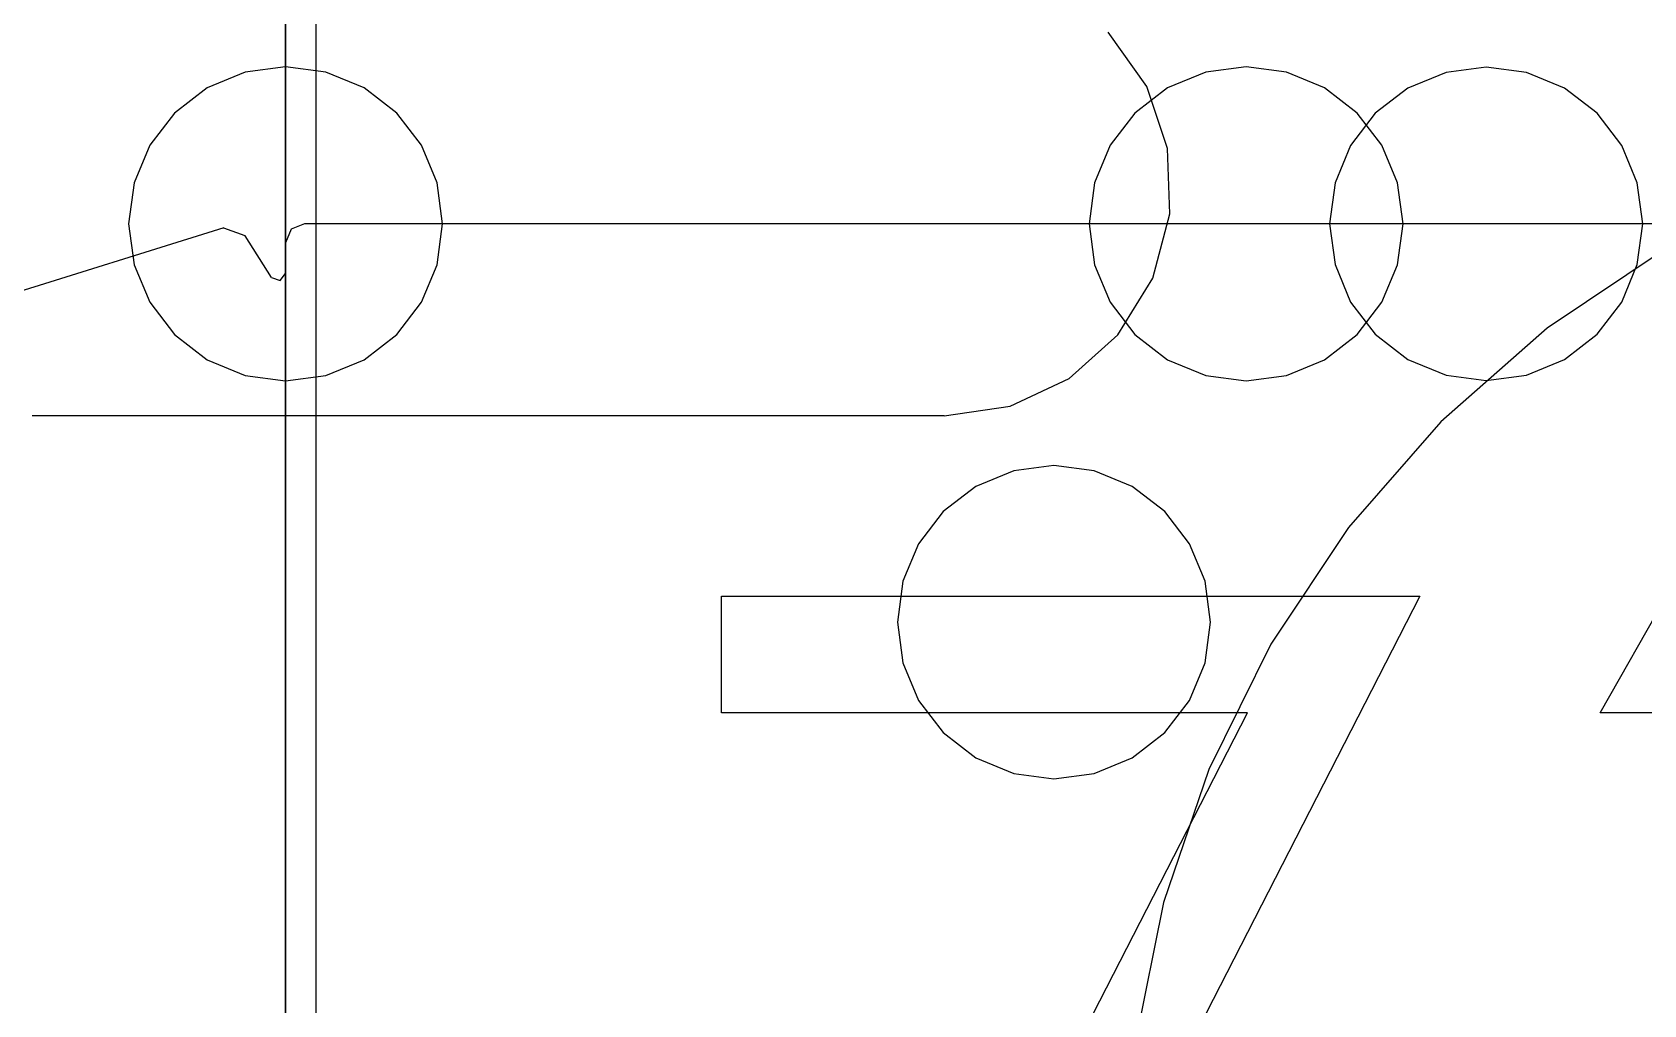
# Model space of a CAD drawing. Extents: x -257 to 298, y -311 to 343.
# Drawn here: x -30.67 to -7.94, y 27.22 to 40.94 of the extents above; entities that cross this region are included whole.
import ezdxf

# ---------------------------------------------------------------- set-up
doc = ezdxf.new("R2010")
doc.units = 0

msp = doc.modelspace()

# ---------------------------------------------------------------- linework, layer by layer
for p, q in [((-26.6666, 51.3563), (-26.6666, -1.978)), ((-26.6666, 51.3563), (-26.6666, -1.978)), ((-10.726852, 40.369946), (-11.26399, 40.148084)), ((-10.726852, 40.369946), (-11.26399, 40.148084)), ((-10.15999, 40.4439), (-10.726852, 40.369946)), ((-10.15999, 40.4439), (-10.726852, 40.369946)), ((-9.593128, 40.369946), (-10.15999, 40.4439)), ((-9.593128, 40.369946), (-10.15999, 40.4439)), ((-9.05599, 40.148084), (-9.593128, 40.369946)), ((-9.05599, 40.148084), (-9.593128, 40.369946)), ((-11.26399, 40.148084), (-11.724697, 39.79384)), ((-11.26399, 40.148084), (-11.724697, 39.79384)), ((-8.595283, 39.79384), (-9.05599, 40.148084)), ((-8.595283, 39.79384), (-9.05599, 40.148084)), ((-11.724697, 39.79384), (-12.072174, 39.3399)), ((-11.724697, 39.79384), (-12.072174, 39.3399)), ((-8.247806, 39.3399), (-8.595283, 39.79384)), ((-8.247806, 39.3399), (-8.595283, 39.79384)), ((-12.072174, 39.3399), (-12.291559, 38.812006)), ((-12.072174, 39.3399), (-12.291559, 38.812006)), ((-8.028421, 38.812006), (-8.247806, 39.3399)), ((-8.028421, 38.812006), (-8.247806, 39.3399)), ((-12.291559, 38.812006), (-12.36799, 38.2359)), ((-12.291559, 38.812006), (-12.36799, 38.2359)), ((-7.95199, 38.2359), (-8.028421, 38.812006)), ((-7.95199, 38.2359), (-8.028421, 38.812006)), ((-12.36799, 38.2359), (-12.291559, 37.659794)), ((-12.36799, 38.2359), (-12.291559, 37.659794)), ((-8.028421, 37.659794), (-7.95199, 38.2359)), ((-8.028421, 37.659794), (-7.95199, 38.2359)), ((-7.95199, 38.2359), (-7.95199, 38.2359)), ((-7.95199, 38.2359), (-7.95199, 38.2359)), ((-12.291559, 37.659794), (-12.072174, 37.1319)), ((-12.291559, 37.659794), (-12.072174, 37.1319)), ((-8.247806, 37.1319), (-8.028421, 37.659794)), ((-8.247806, 37.1319), (-8.028421, 37.659794)), ((-12.072174, 37.1319), (-11.724697, 36.67796)), ((-12.072174, 37.1319), (-11.724697, 36.67796)), ((-8.595283, 36.67796), (-8.247806, 37.1319)), ((-8.595283, 36.67796), (-8.247806, 37.1319)), ((-11.724697, 36.67796), (-11.26399, 36.323716)), ((-11.724697, 36.67796), (-11.26399, 36.323716)), ((-9.05599, 36.323716), (-8.595283, 36.67796)), ((-9.05599, 36.323716), (-8.595283, 36.67796)), ((-11.26399, 36.323716), (-10.726852, 36.101854)), ((-11.26399, 36.323716), (-10.726852, 36.101854)), ((-9.593128, 36.101854), (-9.05599, 36.323716)), ((-9.593128, 36.101854), (-9.05599, 36.323716)), ((-10.726852, 36.101854), (-10.15999, 36.0279)), ((-10.726852, 36.101854), (-10.15999, 36.0279)), ((-10.15999, 36.0279), (-9.593128, 36.101854)), ((-10.15999, 36.0279), (-9.593128, 36.101854))]:
    msp.add_line(p, q)
at = {"layer": 'Layer 1'}
for p, q in [((-27.0933, -68.1111), (-27.0933, 119.364)), ((-27.0933, -68.1111), (-27.0933, 119.364)), ((-27.0933, -68.1111), (-27.0933, 119.364)), ((-27.0933, -68.1111), (-27.0933, 119.364)), ((-27.0933, -68.1111), (-27.0933, 119.364)), ((-27.0933, -68.1111), (-27.0933, 119.364)), ((-27.0933, -68.1111), (-27.0933, 119.364)), ((-27.0933, -68.1111), (-27.0933, 119.364)), ((-27.0933, -68.1111), (-27.0933, 119.364)), ((-27.0933, -68.1111), (-27.0933, 119.364)), ((-27.0933, 70.8759), (-27.0933, -21.4965)), ((-27.0933, 48.5821), (-27.0933, 0.796246)), ((-27.0933, 48.5821), (-27.0933, 0.796246)), ((-27.0933, 48.5821), (-27.0933, 0.796246)), ((-27.0933, 48.5821), (-27.0933, 0.796246)), ((-27.0933, 48.5821), (-27.0933, 0.796246)), ((-14.947753, 40.169377), (-15.48986, 40.93654)), ((-14.947753, 40.169377), (-15.48986, 40.93654)), ((-14.947753, 40.169377), (-15.48986, 40.93654)), ((-14.947753, 40.169377), (-15.48986, 40.93654)), ((-14.947753, 40.169377), (-15.48986, 40.93654)), ((-14.947753, 40.169377), (-15.48986, 40.93654)), ((-14.947753, 40.169377), (-15.48986, 40.93654)), ((-27.66156, 40.375098), (-28.199995, 40.1527)), ((-27.66156, 40.375098), (-28.199995, 40.1527)), ((-27.66156, 40.375098), (-28.199995, 40.1527)), ((-27.09333, 40.44923), (-27.66156, 40.375098)), ((-27.09333, 40.44923), (-27.66156, 40.375098)), ((-27.09333, 40.44923), (-27.66156, 40.375098)), ((-26.5251, 40.375098), (-27.09333, 40.44923)), ((-26.5251, 40.375098), (-27.09333, 40.44923)), ((-26.5251, 40.375098), (-27.09333, 40.44923)), ((-25.986665, 40.1527), (-26.5251, 40.375098)), ((-25.986665, 40.1527), (-26.5251, 40.375098)), ((-25.986665, 40.1527), (-26.5251, 40.375098)), ((-14.11486, 40.375098), (-14.653295, 40.1527)), ((-14.11486, 40.375098), (-14.653295, 40.1527)), ((-14.11486, 40.375098), (-14.653295, 40.1527)), ((-13.54663, 40.44923), (-14.11486, 40.375098)), ((-13.54663, 40.44923), (-14.11486, 40.375098)), ((-13.54663, 40.44923), (-14.11486, 40.375098)), ((-12.9784, 40.375098), (-13.54663, 40.44923)), ((-12.9784, 40.375098), (-13.54663, 40.44923)), ((-12.9784, 40.375098), (-13.54663, 40.44923)), ((-12.439965, 40.1527), (-12.9784, 40.375098)), ((-12.439965, 40.1527), (-12.9784, 40.375098)), ((-12.439965, 40.1527), (-12.9784, 40.375098)), ((-28.199995, 40.1527), (-28.661814, 39.797601)), ((-28.199995, 40.1527), (-28.661814, 39.797601)), ((-28.199995, 40.1527), (-28.661814, 39.797601)), ((-25.524846, 39.797601), (-25.986665, 40.1527)), ((-25.524846, 39.797601), (-25.986665, 40.1527)), ((-25.524846, 39.797601), (-25.986665, 40.1527)), ((-14.653295, 40.1527), (-15.115114, 39.797601)), ((-14.653295, 40.1527), (-15.115114, 39.797601)), ((-14.653295, 40.1527), (-15.115114, 39.797601)), ((-14.655354, 39.296491), (-14.947753, 40.169377)), ((-14.655354, 39.296491), (-14.947753, 40.169377)), ((-14.655354, 39.296491), (-14.947753, 40.169377)), ((-14.655354, 39.296491), (-14.947753, 40.169377)), ((-14.655354, 39.296491), (-14.947753, 40.169377)), ((-14.655354, 39.296491), (-14.947753, 40.169377)), ((-14.655354, 39.296491), (-14.947753, 40.169377)), ((-11.978146, 39.797601), (-12.439965, 40.1527)), ((-11.978146, 39.797601), (-12.439965, 40.1527)), ((-11.978146, 39.797601), (-12.439965, 40.1527)), ((-28.661814, 39.797601), (-29.01013, 39.342565)), ((-28.661814, 39.797601), (-29.01013, 39.342565)), ((-28.661814, 39.797601), (-29.01013, 39.342565)), ((-25.17653, 39.342565), (-25.524846, 39.797601)), ((-25.17653, 39.342565), (-25.524846, 39.797601)), ((-25.17653, 39.342565), (-25.524846, 39.797601)), ((-15.115114, 39.797601), (-15.46343, 39.342565)), ((-15.115114, 39.797601), (-15.46343, 39.342565)), ((-15.115114, 39.797601), (-15.46343, 39.342565)), ((-11.62983, 39.342565), (-11.978146, 39.797601)), ((-11.62983, 39.342565), (-11.978146, 39.797601)), ((-11.62983, 39.342565), (-11.978146, 39.797601)), ((-29.01013, 39.342565), (-29.230045, 38.813397)), ((-29.01013, 39.342565), (-29.230045, 38.813397)), ((-29.01013, 39.342565), (-29.230045, 38.813397)), ((-24.956615, 38.813397), (-25.17653, 39.342565)), ((-24.956615, 38.813397), (-25.17653, 39.342565)), ((-24.956615, 38.813397), (-25.17653, 39.342565)), ((-15.46343, 39.342565), (-15.683345, 38.813397)), ((-15.46343, 39.342565), (-15.683345, 38.813397)), ((-15.46343, 39.342565), (-15.683345, 38.813397)), ((-11.409915, 38.813397), (-11.62983, 39.342565)), ((-11.409915, 38.813397), (-11.62983, 39.342565)), ((-11.409915, 38.813397), (-11.62983, 39.342565)), ((-14.62327, 38.376492), (-14.655354, 39.296491)), ((-14.62327, 38.376492), (-14.655354, 39.296491)), ((-14.62327, 38.376492), (-14.655354, 39.296491)), ((-14.62327, 38.376492), (-14.655354, 39.296491)), ((-14.62327, 38.376492), (-14.655354, 39.296491)), ((-14.62327, 38.376492), (-14.655354, 39.296491)), ((-14.62327, 38.376492), (-14.655354, 39.296491)), ((-29.230045, 38.813397), (-29.30666, 38.2359)), ((-29.230045, 38.813397), (-29.30666, 38.2359)), ((-29.230045, 38.813397), (-29.30666, 38.2359)), ((-24.88, 38.2359), (-24.956615, 38.813397)), ((-24.88, 38.2359), (-24.956615, 38.813397)), ((-24.88, 38.2359), (-24.956615, 38.813397)), ((-15.683345, 38.813397), (-15.75996, 38.2359)), ((-15.683345, 38.813397), (-15.75996, 38.2359)), ((-15.683345, 38.813397), (-15.75996, 38.2359)), ((-11.3333, 38.2359), (-11.409915, 38.813397)), ((-11.3333, 38.2359), (-11.409915, 38.813397)), ((-11.3333, 38.2359), (-11.409915, 38.813397)), ((-29.30666, 38.2359), (-29.230045, 37.658403)), ((-29.30666, 38.2359), (-29.230045, 37.658403)), ((-29.30666, 38.2359), (-29.230045, 37.658403)), ((-26.8266, 38.2359), (-27.015195, 38.157795)), ((-26.8266, 38.2359), (-27.015195, 38.157795)), ((-26.8266, 38.2359), (-27.015195, 38.157795)), ((-26.8266, 38.2359), (-27.015195, 38.157795)), ((-26.8266, 38.2359), (-27.015195, 38.157795)), ((-26.8266, 38.2359), (-27.015195, 38.157795)), ((-26.8266, 38.2359), (-27.015195, 38.157795)), ((-26.8266, 38.2359), (-27.015195, 38.157795)), ((-26.8266, 38.2359), (-27.015195, 38.157795)), ((-26.8266, 38.2359), (-27.015195, 38.157795)), ((-0.698141, 38.2358), (-26.8266, 38.2358)), ((-0.698141, 38.2358), (-26.8266, 38.2358)), ((-0.698141, 38.2358), (-26.8266, 38.2358)), ((-0.698141, 38.2358), (-26.8266, 38.2358)), ((-0.698141, 38.2358), (-26.8266, 38.2358)), ((-0.698141, 38.2358), (-26.8266, 38.2358)), ((-0.698141, 38.2358), (-26.8266, 38.2358)), ((-0.698141, 38.2358), (-26.8266, 38.2358)), ((-0.698141, 38.2358), (-26.8266, 38.2358)), ((-0.698141, 38.2358), (-26.8266, 38.2358)), ((-24.956615, 37.658403), (-24.88, 38.2359)), ((-24.956615, 37.658403), (-24.88, 38.2359)), ((-24.956615, 37.658403), (-24.88, 38.2359)), ((-24.88, 38.2359), (-24.88, 38.2359)), ((-24.88, 38.2359), (-24.88, 38.2359)), ((-24.88, 38.2359), (-24.88, 38.2359)), ((-15.75996, 38.2359), (-15.683345, 37.658403)), ((-15.75996, 38.2359), (-15.683345, 37.658403)), ((-15.75996, 38.2359), (-15.683345, 37.658403)), ((-14.862107, 37.467991), (-14.62327, 38.376492)), ((-14.862107, 37.467991), (-14.62327, 38.376492)), ((-14.862107, 37.467991), (-14.62327, 38.376492)), ((-14.862107, 37.467991), (-14.62327, 38.376492)), ((-14.862107, 37.467991), (-14.62327, 38.376492)), ((-14.862107, 37.467991), (-14.62327, 38.376492)), ((-14.862107, 37.467991), (-14.62327, 38.376492)), ((-11.409915, 37.658403), (-11.3333, 38.2359)), ((-11.409915, 37.658403), (-11.3333, 38.2359)), ((-11.409915, 37.658403), (-11.3333, 38.2359)), ((-11.3333, 38.2359), (-11.3333, 38.2359)), ((-11.3333, 38.2359), (-11.3333, 38.2359)), ((-11.3333, 38.2359), (-11.3333, 38.2359)), ((-27.9656, 38.1765), (-42.4214, 33.67506)), ((-27.9656, 38.1765), (-42.4214, 33.67506)), ((-27.9656, 38.1765), (-42.4214, 33.67506)), ((-27.9656, 38.1765), (-42.4214, 33.67506)), ((-27.9656, 38.1765), (-42.4214, 33.67506)), ((-27.9656, 38.1765), (-42.4214, 33.67506)), ((-27.9656, 38.1765), (-42.4214, 33.67506)), ((-27.9656, 38.1765), (-42.4214, 33.67506)), ((-27.9656, 38.1765), (-42.4214, 33.67506)), ((-27.9656, 38.1765), (-42.4214, 33.67506)), ((-27.6612, 38.0635), (-27.965586, 38.175175)), ((-27.6612, 38.0635), (-27.965586, 38.175175)), ((-27.6612, 38.0635), (-27.965586, 38.175175)), ((-27.6612, 38.0635), (-27.965586, 38.175175)), ((-27.6612, 38.0635), (-27.965586, 38.175175)), ((-27.6612, 38.0635), (-27.965586, 38.175175)), ((-27.6612, 38.0635), (-27.965586, 38.175175)), ((-27.6612, 38.0635), (-27.965586, 38.175175)), ((-27.6612, 38.0635), (-27.965586, 38.175175)), ((-27.6612, 38.0635), (-27.965586, 38.175175)), ((-27.29, 37.4795), (-27.661178, 38.0637)), ((-27.29, 37.4795), (-27.661178, 38.0637)), ((-27.29, 37.4795), (-27.661178, 38.0637)), ((-27.29, 37.4795), (-27.661178, 38.0637)), ((-27.29, 37.4795), (-27.661178, 38.0637)), ((-27.29, 37.4795), (-27.661178, 38.0637)), ((-27.29, 37.4795), (-27.661178, 38.0637)), ((-27.29, 37.4795), (-27.661178, 38.0637)), ((-27.29, 37.4795), (-27.661178, 38.0637)), ((-27.29, 37.4795), (-27.661178, 38.0637)), ((-27.015195, 38.157795), (-27.0933, 37.9692)), ((-27.015195, 38.157795), (-27.0933, 37.9692)), ((-27.015195, 38.157795), (-27.0933, 37.9692)), ((-27.015195, 38.157795), (-27.0933, 37.9692)), ((-27.015195, 38.157795), (-27.0933, 37.9692)), ((-27.015195, 38.157795), (-27.0933, 37.9692)), ((-27.015195, 38.157795), (-27.0933, 37.9692)), ((-27.015195, 38.157795), (-27.0933, 37.9692)), ((-27.015195, 38.157795), (-27.0933, 37.9692)), ((-27.015195, 38.157795), (-27.0933, 37.9692)), ((-27.0933, 37.9705), (-27.0933, 37.5359)), ((-27.0933, 37.9705), (-27.0933, 37.5359)), ((-27.0933, 37.9705), (-27.0933, 37.5359)), ((-27.0933, 37.9705), (-27.0933, 37.5359)), ((-27.0933, 37.9705), (-27.0933, 37.5359)), ((-27.0933, 37.9705), (-27.0933, 37.5359)), ((-27.0933, 37.9705), (-27.0933, 37.5359)), ((-27.0933, 37.9705), (-27.0933, 37.5359)), ((-27.0933, 37.9705), (-27.0933, 37.5359)), ((-27.0933, 37.9705), (-27.0933, 37.5359)), ((-7.62, 37.887427), (-9.301221, 36.762019)), ((-7.62, 37.887427), (-9.301221, 36.762019)), ((-7.62, 37.887427), (-9.301221, 36.762019)), ((-7.62, 37.887427), (-9.301221, 36.762019)), ((-7.62, 37.887427), (-9.301221, 36.762019)), ((-29.230045, 37.658403), (-29.01013, 37.129235)), ((-29.230045, 37.658403), (-29.01013, 37.129235)), ((-29.230045, 37.658403), (-29.01013, 37.129235)), ((-27.170182, 37.433776), (-27.0933, 37.5362)), ((-27.170182, 37.433776), (-27.0933, 37.5362)), ((-27.170182, 37.433776), (-27.0933, 37.5362)), ((-27.170182, 37.433776), (-27.0933, 37.5362)), ((-27.170182, 37.433776), (-27.0933, 37.5362)), ((-27.170182, 37.433776), (-27.0933, 37.5362)), ((-27.170182, 37.433776), (-27.0933, 37.5362)), ((-27.170182, 37.433776), (-27.0933, 37.5362)), ((-27.170182, 37.433776), (-27.0933, 37.5362)), ((-27.170182, 37.433776), (-27.0933, 37.5362)), ((-25.17653, 37.129235), (-24.956615, 37.658403)), ((-25.17653, 37.129235), (-24.956615, 37.658403)), ((-25.17653, 37.129235), (-24.956615, 37.658403)), ((-15.683345, 37.658403), (-15.46343, 37.129235)), ((-15.683345, 37.658403), (-15.46343, 37.129235)), ((-15.683345, 37.658403), (-15.46343, 37.129235)), ((-11.62983, 37.129235), (-11.409915, 37.658403)), ((-11.62983, 37.129235), (-11.409915, 37.658403)), ((-11.62983, 37.129235), (-11.409915, 37.658403)), ((-27.29, 37.479), (-27.170182, 37.433776)), ((-27.29, 37.479), (-27.170182, 37.433776)), ((-27.29, 37.479), (-27.170182, 37.433776)), ((-27.29, 37.479), (-27.170182, 37.433776)), ((-27.29, 37.479), (-27.170182, 37.433776)), ((-27.29, 37.479), (-27.170182, 37.433776)), ((-27.29, 37.479), (-27.170182, 37.433776)), ((-27.29, 37.479), (-27.170182, 37.433776)), ((-27.29, 37.479), (-27.170182, 37.433776)), ((-27.29, 37.479), (-27.170182, 37.433776)), ((-15.354221, 36.667839), (-14.862107, 37.467991)), ((-15.354221, 36.667839), (-14.862107, 37.467991)), ((-15.354221, 36.667839), (-14.862107, 37.467991)), ((-15.354221, 36.667839), (-14.862107, 37.467991)), ((-15.354221, 36.667839), (-14.862107, 37.467991)), ((-15.354221, 36.667839), (-14.862107, 37.467991)), ((-15.354221, 36.667839), (-14.862107, 37.467991)), ((-29.01013, 37.129235), (-28.661814, 36.674199)), ((-29.01013, 37.129235), (-28.661814, 36.674199)), ((-29.01013, 37.129235), (-28.661814, 36.674199)), ((-25.524846, 36.674199), (-25.17653, 37.129235)), ((-25.524846, 36.674199), (-25.17653, 37.129235)), ((-25.524846, 36.674199), (-25.17653, 37.129235)), ((-15.46343, 37.129235), (-15.115114, 36.674199)), ((-15.46343, 37.129235), (-15.115114, 36.674199)), ((-15.46343, 37.129235), (-15.115114, 36.674199)), ((-11.978146, 36.674199), (-11.62983, 37.129235)), ((-11.978146, 36.674199), (-11.62983, 37.129235)), ((-11.978146, 36.674199), (-11.62983, 37.129235)), ((-28.661814, 36.674199), (-28.199995, 36.3191)), ((-28.661814, 36.674199), (-28.199995, 36.3191)), ((-28.661814, 36.674199), (-28.199995, 36.3191)), ((-25.986665, 36.3191), (-25.524846, 36.674199)), ((-25.986665, 36.3191), (-25.524846, 36.674199)), ((-25.986665, 36.3191), (-25.524846, 36.674199)), ((-16.041751, 36.055687), (-15.354221, 36.667839)), ((-16.041751, 36.055687), (-15.354221, 36.667839)), ((-16.041751, 36.055687), (-15.354221, 36.667839)), ((-16.041751, 36.055687), (-15.354221, 36.667839)), ((-16.041751, 36.055687), (-15.354221, 36.667839)), ((-16.041751, 36.055687), (-15.354221, 36.667839)), ((-16.041751, 36.055687), (-15.354221, 36.667839)), ((-15.115114, 36.674199), (-14.653295, 36.3191)), ((-15.115114, 36.674199), (-14.653295, 36.3191)), ((-15.115114, 36.674199), (-14.653295, 36.3191)), ((-12.439965, 36.3191), (-11.978146, 36.674199)), ((-12.439965, 36.3191), (-11.978146, 36.674199)), ((-12.439965, 36.3191), (-11.978146, 36.674199)), ((-9.301221, 36.762019), (-10.799881, 35.442372)), ((-9.301221, 36.762019), (-10.799881, 35.442372)), ((-9.301221, 36.762019), (-10.799881, 35.442372)), ((-9.301221, 36.762019), (-10.799881, 35.442372)), ((-9.301221, 36.762019), (-10.799881, 35.442372)), ((-28.199995, 36.3191), (-27.66156, 36.096702)), ((-28.199995, 36.3191), (-27.66156, 36.096702)), ((-28.199995, 36.3191), (-27.66156, 36.096702)), ((-26.5251, 36.096702), (-25.986665, 36.3191)), ((-26.5251, 36.096702), (-25.986665, 36.3191)), ((-26.5251, 36.096702), (-25.986665, 36.3191)), ((-14.653295, 36.3191), (-14.11486, 36.096702)), ((-14.653295, 36.3191), (-14.11486, 36.096702)), ((-14.653295, 36.3191), (-14.11486, 36.096702)), ((-12.9784, 36.096702), (-12.439965, 36.3191)), ((-12.9784, 36.096702), (-12.439965, 36.3191)), ((-12.9784, 36.096702), (-12.439965, 36.3191)), ((-27.66156, 36.096702), (-27.09333, 36.02257)), ((-27.66156, 36.096702), (-27.09333, 36.02257)), ((-27.66156, 36.096702), (-27.09333, 36.02257)), ((-27.09333, 36.02257), (-26.5251, 36.096702)), ((-27.09333, 36.02257), (-26.5251, 36.096702)), ((-27.09333, 36.02257), (-26.5251, 36.096702)), ((-16.874982, 35.664339), (-16.041751, 36.055687)), ((-16.874982, 35.664339), (-16.041751, 36.055687)), ((-16.874982, 35.664339), (-16.041751, 36.055687)), ((-16.874982, 35.664339), (-16.041751, 36.055687)), ((-16.874982, 35.664339), (-16.041751, 36.055687)), ((-16.874982, 35.664339), (-16.041751, 36.055687)), ((-16.874982, 35.664339), (-16.041751, 36.055687)), ((-14.11486, 36.096702), (-13.54663, 36.02257)), ((-14.11486, 36.096702), (-13.54663, 36.02257)), ((-14.11486, 36.096702), (-13.54663, 36.02257)), ((-13.54663, 36.02257), (-12.9784, 36.096702)), ((-13.54663, 36.02257), (-12.9784, 36.096702)), ((-13.54663, 36.02257), (-12.9784, 36.096702)), ((-17.8042, 35.5265), (-30.6665, 35.5265)), ((-17.8042, 35.5265), (-30.6665, 35.5265)), ((-17.8042, 35.5265), (-30.6665, 35.5265)), ((-17.8042, 35.5265), (-30.6665, 35.5265)), ((-17.8042, 35.5265), (-30.6665, 35.5265)), ((-17.8042, 35.5265), (-30.6665, 35.5265)), ((-17.8042, 35.5265), (-30.6665, 35.5265)), ((-17.8042, 35.5266), (-16.874982, 35.664339)), ((-17.8042, 35.5266), (-16.874982, 35.664339)), ((-17.8042, 35.5266), (-16.874982, 35.664339)), ((-17.8042, 35.5266), (-16.874982, 35.664339)), ((-17.8042, 35.5266), (-16.874982, 35.664339)), ((-17.8042, 35.5266), (-16.874982, 35.664339)), ((-17.8042, 35.5266), (-16.874982, 35.664339)), ((-10.799881, 35.442372), (-12.103157, 33.950696)), ((-10.799881, 35.442372), (-12.103157, 33.950696)), ((-10.799881, 35.442372), (-12.103157, 33.950696)), ((-10.799881, 35.442372), (-12.103157, 33.950696)), ((-10.799881, 35.442372), (-12.103157, 33.950696)), ((-16.256, 34.827), (-16.822862, 34.753046)), ((-16.256, 34.827), (-16.822862, 34.753046)), ((-16.256, 34.827), (-16.822862, 34.753046)), ((-16.256, 34.827), (-16.822862, 34.753046)), ((-16.256, 34.827), (-16.822862, 34.753046)), ((-16.256, 34.827), (-16.822862, 34.753046)), ((-16.256, 34.827), (-16.822862, 34.753046)), ((-16.256, 34.827), (-16.822862, 34.753046)), ((-16.256, 34.827), (-16.822862, 34.753046)), ((-16.256, 34.827), (-16.822862, 34.753046)), ((-15.689138, 34.753046), (-16.256, 34.827)), ((-15.689138, 34.753046), (-16.256, 34.827)), ((-15.689138, 34.753046), (-16.256, 34.827)), ((-15.689138, 34.753046), (-16.256, 34.827)), ((-15.689138, 34.753046), (-16.256, 34.827)), ((-15.689138, 34.753046), (-16.256, 34.827)), ((-15.689138, 34.753046), (-16.256, 34.827)), ((-15.689138, 34.753046), (-16.256, 34.827)), ((-15.689138, 34.753046), (-16.256, 34.827)), ((-15.689138, 34.753046), (-16.256, 34.827)), ((-16.822862, 34.753046), (-17.36, 34.531184)), ((-16.822862, 34.753046), (-17.36, 34.531184)), ((-16.822862, 34.753046), (-17.36, 34.531184)), ((-16.822862, 34.753046), (-17.36, 34.531184)), ((-16.822862, 34.753046), (-17.36, 34.531184)), ((-16.822862, 34.753046), (-17.36, 34.531184)), ((-16.822862, 34.753046), (-17.36, 34.531184)), ((-16.822862, 34.753046), (-17.36, 34.531184)), ((-16.822862, 34.753046), (-17.36, 34.531184)), ((-16.822862, 34.753046), (-17.36, 34.531184)), ((-15.152, 34.531184), (-15.689138, 34.753046)), ((-15.152, 34.531184), (-15.689138, 34.753046)), ((-15.152, 34.531184), (-15.689138, 34.753046)), ((-15.152, 34.531184), (-15.689138, 34.753046)), ((-15.152, 34.531184), (-15.689138, 34.753046)), ((-15.152, 34.531184), (-15.689138, 34.753046)), ((-15.152, 34.531184), (-15.689138, 34.753046)), ((-15.152, 34.531184), (-15.689138, 34.753046)), ((-15.152, 34.531184), (-15.689138, 34.753046)), ((-15.152, 34.531184), (-15.689138, 34.753046)), ((-17.36, 34.531184), (-17.820707, 34.17694)), ((-17.36, 34.531184), (-17.820707, 34.17694)), ((-17.36, 34.531184), (-17.820707, 34.17694)), ((-17.36, 34.531184), (-17.820707, 34.17694)), ((-17.36, 34.531184), (-17.820707, 34.17694)), ((-17.36, 34.531184), (-17.820707, 34.17694)), ((-17.36, 34.531184), (-17.820707, 34.17694)), ((-17.36, 34.531184), (-17.820707, 34.17694)), ((-17.36, 34.531184), (-17.820707, 34.17694)), ((-17.36, 34.531184), (-17.820707, 34.17694)), ((-14.691293, 34.17694), (-15.152, 34.531184)), ((-14.691293, 34.17694), (-15.152, 34.531184)), ((-14.691293, 34.17694), (-15.152, 34.531184)), ((-14.691293, 34.17694), (-15.152, 34.531184)), ((-14.691293, 34.17694), (-15.152, 34.531184)), ((-14.691293, 34.17694), (-15.152, 34.531184)), ((-14.691293, 34.17694), (-15.152, 34.531184)), ((-14.691293, 34.17694), (-15.152, 34.531184)), ((-14.691293, 34.17694), (-15.152, 34.531184)), ((-14.691293, 34.17694), (-15.152, 34.531184)), ((-17.820707, 34.17694), (-18.168184, 33.723)), ((-17.820707, 34.17694), (-18.168184, 33.723)), ((-17.820707, 34.17694), (-18.168184, 33.723)), ((-17.820707, 34.17694), (-18.168184, 33.723)), ((-17.820707, 34.17694), (-18.168184, 33.723)), ((-17.820707, 34.17694), (-18.168184, 33.723)), ((-17.820707, 34.17694), (-18.168184, 33.723)), ((-17.820707, 34.17694), (-18.168184, 33.723)), ((-17.820707, 34.17694), (-18.168184, 33.723)), ((-17.820707, 34.17694), (-18.168184, 33.723)), ((-14.343816, 33.723), (-14.691293, 34.17694)), ((-14.343816, 33.723), (-14.691293, 34.17694)), ((-14.343816, 33.723), (-14.691293, 34.17694)), ((-14.343816, 33.723), (-14.691293, 34.17694)), ((-14.343816, 33.723), (-14.691293, 34.17694)), ((-14.343816, 33.723), (-14.691293, 34.17694)), ((-14.343816, 33.723), (-14.691293, 34.17694)), ((-14.343816, 33.723), (-14.691293, 34.17694)), ((-14.343816, 33.723), (-14.691293, 34.17694)), ((-14.343816, 33.723), (-14.691293, 34.17694)), ((-12.103157, 33.950696), (-13.198227, 32.3092)), ((-12.103157, 33.950696), (-13.198227, 32.3092)), ((-12.103157, 33.950696), (-13.198227, 32.3092)), ((-12.103157, 33.950696), (-13.198227, 32.3092)), ((-12.103157, 33.950696), (-13.198227, 32.3092)), ((-18.168184, 33.723), (-18.387569, 33.195106)), ((-18.168184, 33.723), (-18.387569, 33.195106)), ((-18.168184, 33.723), (-18.387569, 33.195106)), ((-18.168184, 33.723), (-18.387569, 33.195106)), ((-18.168184, 33.723), (-18.387569, 33.195106)), ((-18.168184, 33.723), (-18.387569, 33.195106)), ((-18.168184, 33.723), (-18.387569, 33.195106)), ((-18.168184, 33.723), (-18.387569, 33.195106)), ((-18.168184, 33.723), (-18.387569, 33.195106)), ((-18.168184, 33.723), (-18.387569, 33.195106)), ((-14.124431, 33.195106), (-14.343816, 33.723)), ((-14.124431, 33.195106), (-14.343816, 33.723)), ((-14.124431, 33.195106), (-14.343816, 33.723)), ((-14.124431, 33.195106), (-14.343816, 33.723)), ((-14.124431, 33.195106), (-14.343816, 33.723)), ((-14.124431, 33.195106), (-14.343816, 33.723)), ((-14.124431, 33.195106), (-14.343816, 33.723)), ((-14.124431, 33.195106), (-14.343816, 33.723)), ((-14.124431, 33.195106), (-14.343816, 33.723)), ((-14.124431, 33.195106), (-14.343816, 33.723)), ((-18.387569, 33.195106), (-18.464, 32.619)), ((-18.387569, 33.195106), (-18.464, 32.619)), ((-18.387569, 33.195106), (-18.464, 32.619)), ((-18.387569, 33.195106), (-18.464, 32.619)), ((-18.387569, 33.195106), (-18.464, 32.619)), ((-18.387569, 33.195106), (-18.464, 32.619)), ((-18.387569, 33.195106), (-18.464, 32.619)), ((-18.387569, 33.195106), (-18.464, 32.619)), ((-18.387569, 33.195106), (-18.464, 32.619)), ((-18.387569, 33.195106), (-18.464, 32.619)), ((-14.048, 32.619), (-14.124431, 33.195106)), ((-14.048, 32.619), (-14.124431, 33.195106)), ((-14.048, 32.619), (-14.124431, 33.195106)), ((-14.048, 32.619), (-14.124431, 33.195106)), ((-14.048, 32.619), (-14.124431, 33.195106)), ((-14.048, 32.619), (-14.124431, 33.195106)), ((-14.048, 32.619), (-14.124431, 33.195106)), ((-14.048, 32.619), (-14.124431, 33.195106)), ((-14.048, 32.619), (-14.124431, 33.195106)), ((-14.048, 32.619), (-14.124431, 33.195106)), ((-20.9436, 31.3411), (-20.9436, 32.9837)), ((-20.9436, 32.9837), (-11.0974, 32.9837)), ((-20.9436, 31.3411), (-20.9436, 32.9837)), ((-20.9436, 32.9837), (-11.0974, 32.9837)), ((-20.9436, 31.3411), (-20.9436, 32.9837)), ((-20.9436, 32.9837), (-11.0974, 32.9837)), ((-20.9436, 31.3411), (-20.9436, 32.9837)), ((-20.9436, 32.9837), (-11.0974, 32.9837)), ((-20.9436, 31.3411), (-20.9436, 32.9837)), ((-20.9436, 32.9837), (-11.0974, 32.9837)), ((-11.0974, 32.9837), (-19.50764, 16.5725)), ((-11.0974, 32.9837), (-19.50764, 16.5725)), ((-11.0974, 32.9837), (-19.50764, 16.5725)), ((-11.0974, 32.9837), (-19.50764, 16.5725)), ((-11.0974, 32.9837), (-19.50764, 16.5725)), ((-8.55384, 31.3411), (-7.614746, 32.98363)), ((-8.55384, 31.3411), (-7.614746, 32.98363)), ((-8.55384, 31.3411), (-7.614746, 32.98363)), ((-8.55384, 31.3411), (-7.614746, 32.98363)), ((-8.55384, 31.3411), (-7.614746, 32.98363)), ((-18.464, 32.619), (-18.387569, 32.042894)), ((-18.464, 32.619), (-18.387569, 32.042894)), ((-18.464, 32.619), (-18.387569, 32.042894)), ((-18.464, 32.619), (-18.387569, 32.042894)), ((-18.464, 32.619), (-18.387569, 32.042894)), ((-18.464, 32.619), (-18.387569, 32.042894)), ((-18.464, 32.619), (-18.387569, 32.042894)), ((-18.464, 32.619), (-18.387569, 32.042894)), ((-18.464, 32.619), (-18.387569, 32.042894)), ((-18.464, 32.619), (-18.387569, 32.042894)), ((-14.124431, 32.042894), (-14.048, 32.619)), ((-14.124431, 32.042894), (-14.048, 32.619)), ((-14.124431, 32.042894), (-14.048, 32.619)), ((-14.124431, 32.042894), (-14.048, 32.619)), ((-14.124431, 32.042894), (-14.048, 32.619)), ((-14.124431, 32.042894), (-14.048, 32.619)), ((-14.124431, 32.042894), (-14.048, 32.619)), ((-14.124431, 32.042894), (-14.048, 32.619)), ((-14.124431, 32.042894), (-14.048, 32.619)), ((-14.124431, 32.042894), (-14.048, 32.619)), ((-14.048, 32.619), (-14.048, 32.619)), ((-14.048, 32.619), (-14.048, 32.619)), ((-14.048, 32.619), (-14.048, 32.619)), ((-14.048, 32.619), (-14.048, 32.619)), ((-14.048, 32.619), (-14.048, 32.619)), ((-14.048, 32.619), (-14.048, 32.619)), ((-14.048, 32.619), (-14.048, 32.619)), ((-14.048, 32.619), (-14.048, 32.619)), ((-14.048, 32.619), (-14.048, 32.619)), ((-14.048, 32.619), (-14.048, 32.619)), ((-13.198227, 32.3092), (-14.072269, 30.540093)), ((-13.198227, 32.3092), (-14.072269, 30.540093)), ((-13.198227, 32.3092), (-14.072269, 30.540093)), ((-13.198227, 32.3092), (-14.072269, 30.540093)), ((-13.198227, 32.3092), (-14.072269, 30.540093)), ((-18.387569, 32.042894), (-18.168184, 31.515)), ((-18.387569, 32.042894), (-18.168184, 31.515)), ((-18.387569, 32.042894), (-18.168184, 31.515)), ((-18.387569, 32.042894), (-18.168184, 31.515)), ((-18.387569, 32.042894), (-18.168184, 31.515)), ((-18.387569, 32.042894), (-18.168184, 31.515)), ((-18.387569, 32.042894), (-18.168184, 31.515)), ((-18.387569, 32.042894), (-18.168184, 31.515)), ((-18.387569, 32.042894), (-18.168184, 31.515)), ((-18.387569, 32.042894), (-18.168184, 31.515)), ((-14.343816, 31.515), (-14.124431, 32.042894)), ((-14.343816, 31.515), (-14.124431, 32.042894)), ((-14.343816, 31.515), (-14.124431, 32.042894)), ((-14.343816, 31.515), (-14.124431, 32.042894)), ((-14.343816, 31.515), (-14.124431, 32.042894)), ((-14.343816, 31.515), (-14.124431, 32.042894)), ((-14.343816, 31.515), (-14.124431, 32.042894)), ((-14.343816, 31.515), (-14.124431, 32.042894)), ((-14.343816, 31.515), (-14.124431, 32.042894)), ((-14.343816, 31.515), (-14.124431, 32.042894)), ((-18.168184, 31.515), (-17.820707, 31.06106)), ((-18.168184, 31.515), (-17.820707, 31.06106)), ((-18.168184, 31.515), (-17.820707, 31.06106)), ((-18.168184, 31.515), (-17.820707, 31.06106)), ((-18.168184, 31.515), (-17.820707, 31.06106)), ((-18.168184, 31.515), (-17.820707, 31.06106)), ((-18.168184, 31.515), (-17.820707, 31.06106)), ((-18.168184, 31.515), (-17.820707, 31.06106)), ((-18.168184, 31.515), (-17.820707, 31.06106)), ((-18.168184, 31.515), (-17.820707, 31.06106)), ((-14.691293, 31.06106), (-14.343816, 31.515)), ((-14.691293, 31.06106), (-14.343816, 31.515)), ((-14.691293, 31.06106), (-14.343816, 31.515)), ((-14.691293, 31.06106), (-14.343816, 31.515)), ((-14.691293, 31.06106), (-14.343816, 31.515)), ((-14.691293, 31.06106), (-14.343816, 31.515)), ((-14.691293, 31.06106), (-14.343816, 31.515)), ((-14.691293, 31.06106), (-14.343816, 31.515)), ((-14.691293, 31.06106), (-14.343816, 31.515)), ((-14.691293, 31.06106), (-14.343816, 31.515)), ((-13.5269, 31.3411), (-20.9436, 31.3411)), ((-13.5269, 31.3411), (-20.9436, 31.3411)), ((-13.5269, 31.3411), (-20.9436, 31.3411)), ((-13.5269, 31.3411), (-20.9436, 31.3411)), ((-13.5269, 31.3411), (-20.9436, 31.3411)), ((-20.7481, 17.2554), (-13.5269, 31.3411)), ((-20.7481, 17.2554), (-13.5269, 31.3411)), ((-20.7481, 17.2554), (-13.5269, 31.3411)), ((-20.7481, 17.2554), (-13.5269, 31.3411)), ((-20.7481, 17.2554), (-13.5269, 31.3411)), ((-6.0923, 31.3411), (-8.55384, 31.3411)), ((-6.0923, 31.3411), (-8.55384, 31.3411)), ((-6.0923, 31.3411), (-8.55384, 31.3411)), ((-6.0923, 31.3411), (-8.55384, 31.3411)), ((-6.0923, 31.3411), (-8.55384, 31.3411)), ((-17.820707, 31.06106), (-17.36, 30.706816)), ((-17.820707, 31.06106), (-17.36, 30.706816)), ((-17.820707, 31.06106), (-17.36, 30.706816)), ((-17.820707, 31.06106), (-17.36, 30.706816)), ((-17.820707, 31.06106), (-17.36, 30.706816)), ((-17.820707, 31.06106), (-17.36, 30.706816)), ((-17.820707, 31.06106), (-17.36, 30.706816)), ((-17.820707, 31.06106), (-17.36, 30.706816)), ((-17.820707, 31.06106), (-17.36, 30.706816)), ((-17.820707, 31.06106), (-17.36, 30.706816)), ((-15.152, 30.706816), (-14.691293, 31.06106)), ((-15.152, 30.706816), (-14.691293, 31.06106)), ((-15.152, 30.706816), (-14.691293, 31.06106)), ((-15.152, 30.706816), (-14.691293, 31.06106)), ((-15.152, 30.706816), (-14.691293, 31.06106)), ((-15.152, 30.706816), (-14.691293, 31.06106)), ((-15.152, 30.706816), (-14.691293, 31.06106)), ((-15.152, 30.706816), (-14.691293, 31.06106)), ((-15.152, 30.706816), (-14.691293, 31.06106)), ((-15.152, 30.706816), (-14.691293, 31.06106)), ((-17.36, 30.706816), (-16.822862, 30.484954)), ((-17.36, 30.706816), (-16.822862, 30.484954)), ((-17.36, 30.706816), (-16.822862, 30.484954)), ((-17.36, 30.706816), (-16.822862, 30.484954)), ((-17.36, 30.706816), (-16.822862, 30.484954)), ((-17.36, 30.706816), (-16.822862, 30.484954)), ((-17.36, 30.706816), (-16.822862, 30.484954)), ((-17.36, 30.706816), (-16.822862, 30.484954)), ((-17.36, 30.706816), (-16.822862, 30.484954)), ((-17.36, 30.706816), (-16.822862, 30.484954)), ((-15.689138, 30.484954), (-15.152, 30.706816)), ((-15.689138, 30.484954), (-15.152, 30.706816)), ((-15.689138, 30.484954), (-15.152, 30.706816)), ((-15.689138, 30.484954), (-15.152, 30.706816)), ((-15.689138, 30.484954), (-15.152, 30.706816)), ((-15.689138, 30.484954), (-15.152, 30.706816)), ((-15.689138, 30.484954), (-15.152, 30.706816)), ((-15.689138, 30.484954), (-15.152, 30.706816)), ((-15.689138, 30.484954), (-15.152, 30.706816)), ((-15.689138, 30.484954), (-15.152, 30.706816)), ((-16.822862, 30.484954), (-16.256, 30.411)), ((-16.822862, 30.484954), (-16.256, 30.411)), ((-16.822862, 30.484954), (-16.256, 30.411)), ((-16.822862, 30.484954), (-16.256, 30.411)), ((-16.822862, 30.484954), (-16.256, 30.411)), ((-16.822862, 30.484954), (-16.256, 30.411)), ((-16.822862, 30.484954), (-16.256, 30.411)), ((-16.822862, 30.484954), (-16.256, 30.411)), ((-16.822862, 30.484954), (-16.256, 30.411)), ((-16.822862, 30.484954), (-16.256, 30.411)), ((-16.256, 30.411), (-15.689138, 30.484954)), ((-16.256, 30.411), (-15.689138, 30.484954)), ((-16.256, 30.411), (-15.689138, 30.484954)), ((-16.256, 30.411), (-15.689138, 30.484954)), ((-16.256, 30.411), (-15.689138, 30.484954)), ((-16.256, 30.411), (-15.689138, 30.484954)), ((-16.256, 30.411), (-15.689138, 30.484954)), ((-16.256, 30.411), (-15.689138, 30.484954)), ((-16.256, 30.411), (-15.689138, 30.484954)), ((-16.256, 30.411), (-15.689138, 30.484954)), ((-14.072269, 30.540093), (-14.71246, 28.665585)), ((-14.072269, 30.540093), (-14.71246, 28.665585)), ((-14.072269, 30.540093), (-14.71246, 28.665585)), ((-14.072269, 30.540093), (-14.71246, 28.665585)), ((-14.072269, 30.540093), (-14.71246, 28.665585)), ((-14.71246, 28.665585), (-15.105978, 26.707884)), ((-14.71246, 28.665585), (-15.105978, 26.707884)), ((-14.71246, 28.665585), (-15.105978, 26.707884)), ((-14.71246, 28.665585), (-15.105978, 26.707884)), ((-14.71246, 28.665585), (-15.105978, 26.707884))]:
    msp.add_line(p, q, dxfattribs=at)

doc.saveas('drawing.dxf')
